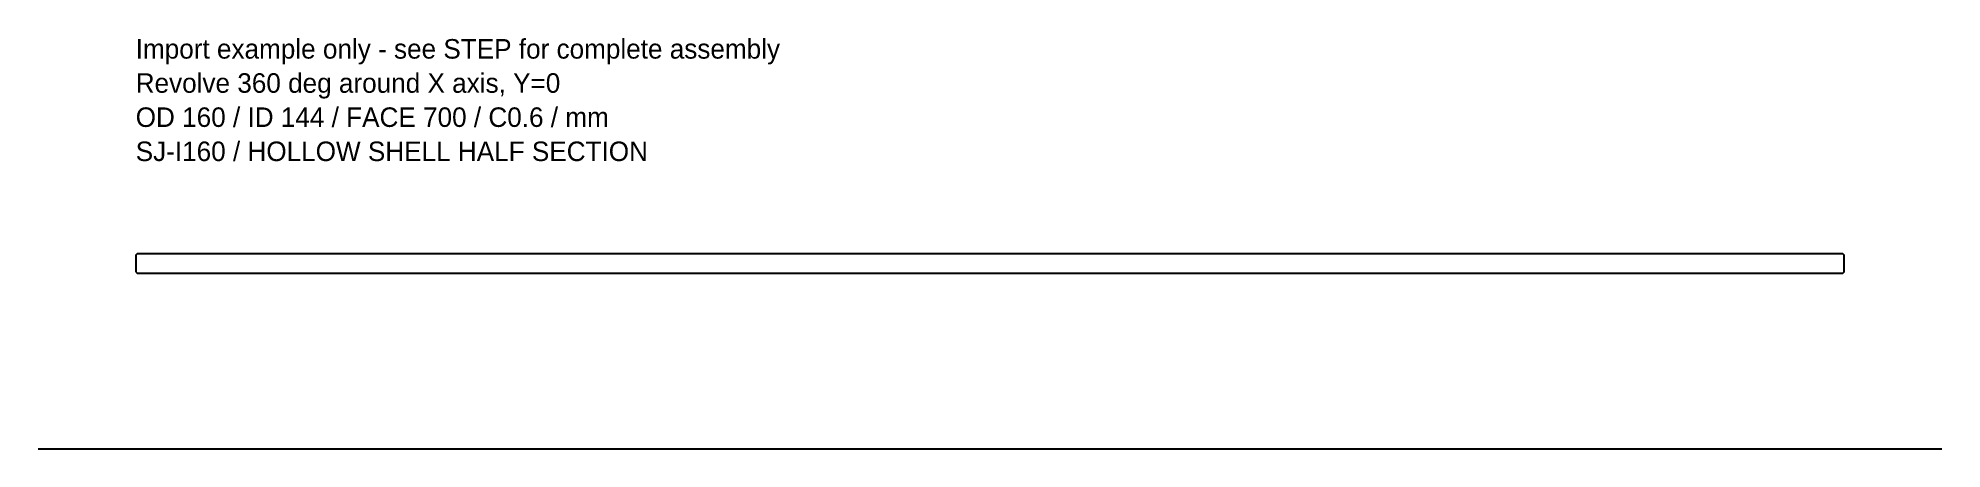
# Model space of a CAD drawing. Header units: millimetres. Extents: x -390 to 390, y 0 to 168.
import ezdxf

# ---------------------------------------------------------------- set-up
doc = ezdxf.new("R2010")
doc.units = ezdxf.units.MM
for name, color, linetype in [('CENTER', 4, 'Continuous'), ('NOTES', 8, 'Continuous'), ('ROLL_PROFILE', 7, 'Continuous')]:
    doc.layers.add(name, color=color, linetype=linetype)

msp = doc.modelspace()

# ---------------------------------------------------------------- linework, layer by layer
at = {"layer": 'CENTER'}
msp.add_line((-390, 0), (390, 0), dxfattribs=at)
at = {"layer": 'ROLL_PROFILE'}
msp.add_lwpolyline([(-350, 72.6), (-349.4, 72), (349.4, 72), (350, 72.6), (350, 79.4), (349.4, 80), (-349.4, 80), (-350, 79.4)], close=True, dxfattribs=at)

# ---------------------------------------------------------------- texts
at = {"layer": 'NOTES'}
for s, p in [('Import example only - see STEP for complete assembly', (-350, 160)), ('Revolve 360 deg around X axis, Y=0', (-350, 146)), ('OD 160 / ID 144 / FACE 700 / C0.6 / mm', (-350, 132)), ('SJ-I160 / HOLLOW SHELL HALF SECTION', (-350, 118))]:
    msp.add_text(s, height=8, dxfattribs=at).set_placement(p)

doc.saveas('drawing.dxf')
